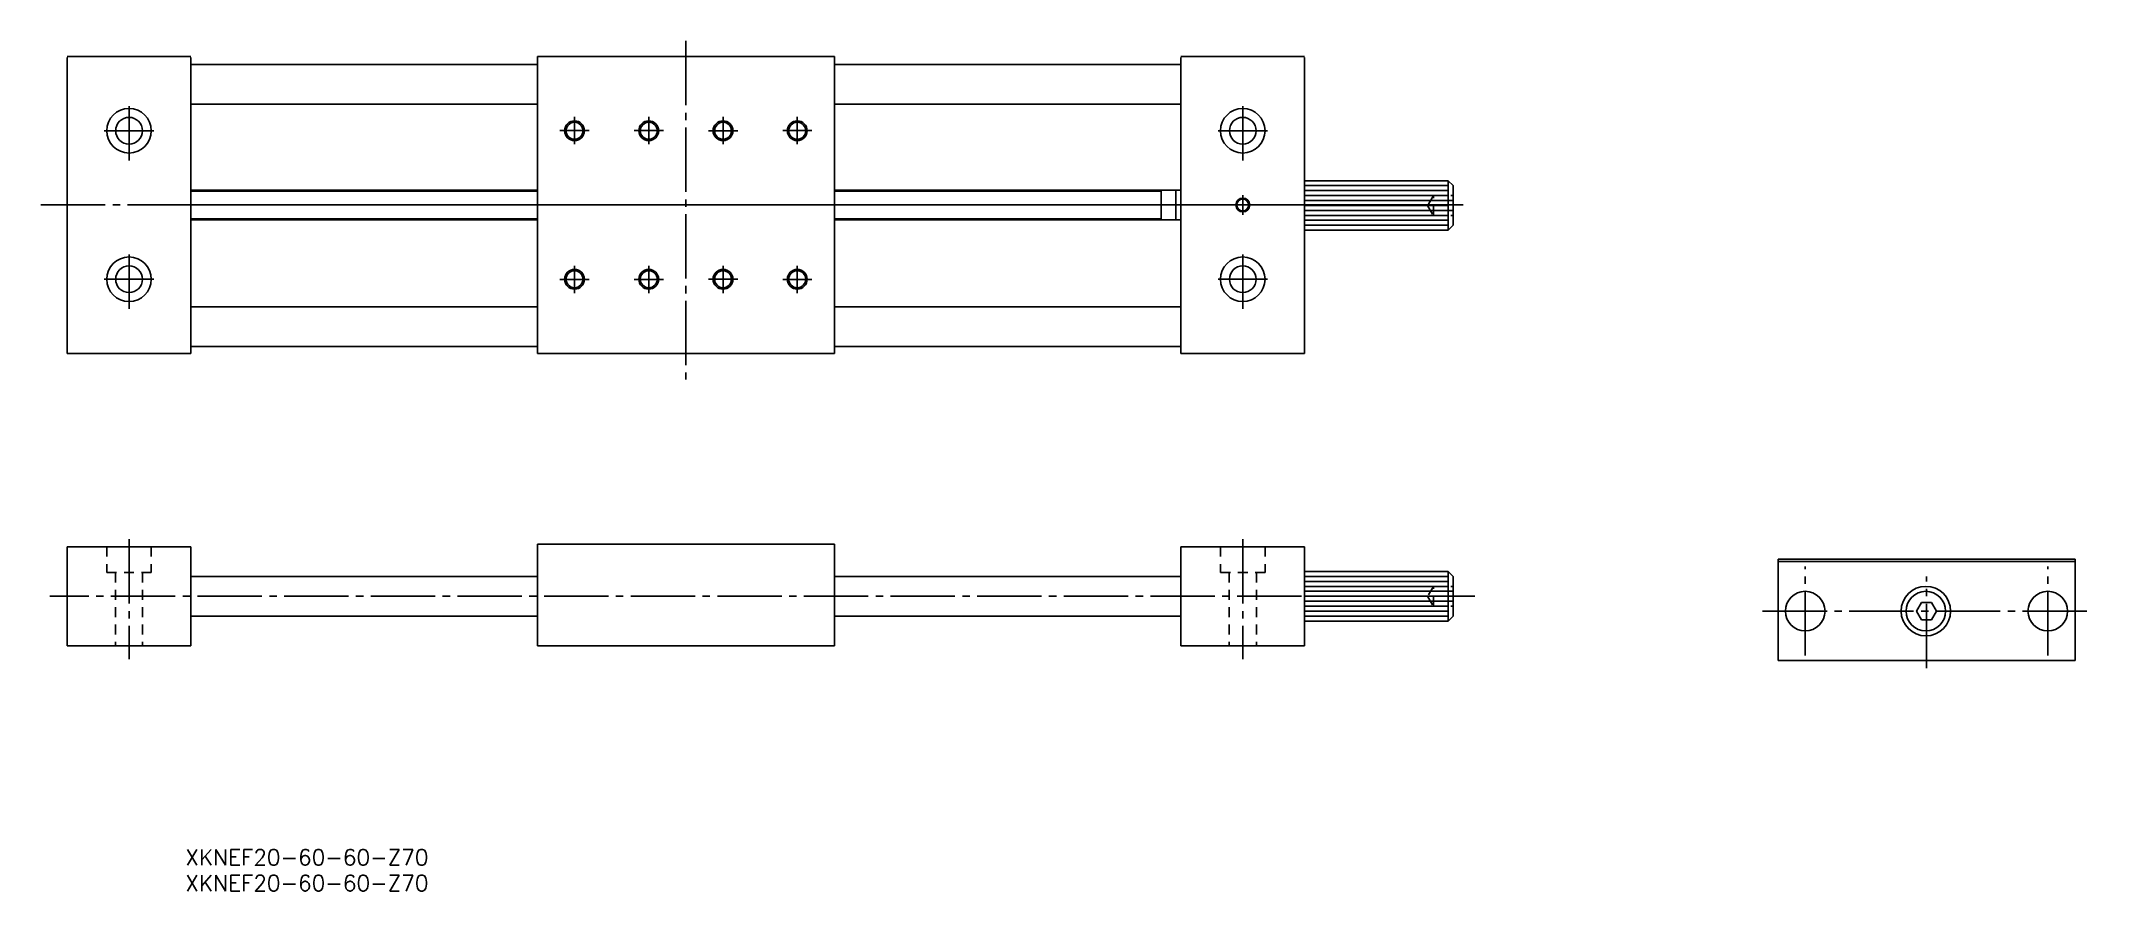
# Model space of a CAD drawing. Extents: x -35 to 378, y -3 to 169.
import ezdxf

# ---------------------------------------------------------------- set-up
doc = ezdxf.new("R2010")
doc.units = 0
doc.linetypes.add('CENTER', pattern=[17.5, 13, -1.5, 1.5, -1.5])
doc.linetypes.add('DASHED', pattern=[3.5, 2, -1.5])
doc.layers.get('0').update_dxf_attribs({"linetype": 'CONTINUOUS'})
doc.layers.add('CENTER', color=1, linetype='CENTER')
doc.styles.get("Standard").update_dxf_attribs({"font": 'txt.shx', "bigfont": 'extfont.shx'})

msp = doc.modelspace()

# ---------------------------------------------------------------- linework, layer by layer
at = {"color": 7, "linetype": 'CONTINUOUS'}
for p, q in [((-5, 165.79), (-30, 165.79)), ((-30, 165.6), (-30, 105.79)), ((-5, 165.6), (-5, 105.79)), ((65, 165.79), (125, 165.79)), ((65, 165.79), (65, 105.79)), ((125, 165.79), (125, 105.79)), ((195, 165.79), (220, 165.79)), ((195, 165.6), (195, 105.79)), ((220, 165.6), (220, 105.79)), ((-5, 164.19), (65, 164.19)), ((125, 164.19), (195, 164.19)), ((-5, 156.19), (65, 156.19)), ((125, 156.19), (195, 156.19)), ((220, 140.7), (249, 140.7)), ((249, 140.7), (250, 139.7)), ((249, 140.7), (249, 130.7)), ((-5, 138.79), (65, 138.79)), ((125, 138.79), (191, 138.79)), ((191, 138.79), (191, 132.79)), ((191, 138.79), (195, 138.79)), ((194, 138.79), (194, 132.79)), ((250, 139.7), (250, 131.7)), ((-5, 132.8), (65, 132.8)), ((125, 132.79), (191, 132.79)), ((191, 132.79), (195, 132.79)), ((220, 130.7), (249, 130.7)), ((250, 131.7), (249, 130.7)), ((-5, 115.21), (65, 115.21)), ((125, 115.21), (195, 115.21)), ((-5, 105.79), (-30, 105.79)), ((-5, 107.21), (65, 107.21)), ((65, 105.79), (125, 105.79)), ((125, 107.21), (195, 107.21)), ((195, 105.79), (220, 105.79)), ((-5, 66.74), (-30, 66.74)), ((-30, 66.74), (-30, 46.74)), ((-5, 66.74), (-5, 46.74)), ((125, 67.24), (65, 67.24)), ((65, 67.24), (65, 46.74)), ((125, 67.24), (125, 46.74)), ((220, 66.74), (195, 66.74)), ((195, 66.74), (195, 46.74)), ((220, 66.74), (220, 46.74)), ((315.63, 64.24), (375.63, 64.24)), ((315.63, 43.74), (315.63, 64.24)), ((315.63, 63.74), (375.63, 63.74)), ((375.63, 43.74), (375.63, 64.24)), ((65, 60.74), (-5, 60.74)), ((195, 60.74), (125, 60.74)), ((220, 61.74), (249, 61.74)), ((249, 61.74), (250, 60.74)), ((249, 61.74), (249, 51.74)), ((250, 60.74), (250, 52.74)), ((65, 52.74), (-5, 52.74)), ((195, 52.74), (125, 52.74)), ((220, 51.74), (249, 51.74)), ((250, 52.74), (249, 51.74)), ((-5, 46.74), (-30, 46.74)), ((125, 46.74), (65, 46.74)), ((220, 46.74), (195, 46.74)), ((315.63, 43.74), (375.63, 43.74))]:
    msp.add_line(p, q, dxfattribs=at)
at = {"color": 3, "linetype": 'CONTINUOUS'}
for p, q in [((-5, 138.59), (65, 138.59)), ((125, 138.59), (191, 138.59)), ((220, 139.7), (249, 139.7)), ((220, 138.7), (249, 138.7)), ((220, 137.7), (249, 137.7)), ((220, 136.7), (249, 136.7)), ((-5, 133), (65, 133)), ((125, 132.99), (191, 132.99)), ((220, 135.7), (249, 135.7)), ((220, 134.7), (249, 134.7)), ((220, 133.7), (249, 133.7)), ((220, 132.7), (249, 132.7)), ((220, 131.7), (249, 131.7)), ((220, 60.74), (249, 60.74)), ((220, 59.74), (249, 59.74)), ((220, 58.74), (249, 58.74)), ((220, 57.74), (249, 57.74)), ((220, 56.74), (249, 56.74)), ((220, 55.74), (249, 55.74)), ((220, 54.74), (249, 54.74)), ((220, 53.74), (249, 53.74)), ((220, 52.74), (249, 52.74))]:
    msp.add_line(p, q, dxfattribs=at)
at = {"color": 3, "linetype": 'DASHED'}
for p, q in [((246, 137.7), (244.85, 135.7)), ((246, 133.7), (246, 137.7)), ((246, 137.7), (250, 137.7)), ((250, 136.7), (246, 136.7)), ((244.85, 135.7), (246, 133.7)), ((250, 134.7), (246, 134.7)), ((246, 133.7), (250, 133.7)), ((-22, 66.74), (-22, 61.54)), ((-13, 66.74), (-13, 61.54)), ((203, 66.74), (203, 61.54)), ((212, 66.74), (212, 61.54)), ((-13, 61.54), (-22, 61.54)), ((-20.25, 61.54), (-20.25, 46.74)), ((-14.75, 61.54), (-14.75, 46.74)), ((203, 61.54), (212, 61.54)), ((204.75, 61.54), (204.75, 46.74)), ((210.25, 61.54), (210.25, 46.74)), ((246, 58.74), (244.85, 56.74)), ((246, 54.74), (246, 58.74)), ((246, 58.74), (250, 58.74)), ((244.85, 56.74), (246, 54.74)), ((250, 57.74), (246, 57.74)), ((250, 55.74), (246, 55.74)), ((246, 54.74), (250, 54.74))]:
    msp.add_line(p, q, dxfattribs=at)
at = {"color": 3, "linetype": 'CONTINUOUS'}
msp.add_lwpolyline([(344.63, 55.48), (343.63, 53.74), (344.63, 52.01), (346.63, 52.01), (347.63, 53.74), (346.63, 55.48)], close=True, dxfattribs=at)
for centre, radius in [((-17.5, 150.79), 4.5), ((207.5, 150.79), 4.5), ((72.5, 150.79), 2), ((72.5, 150.79), 2), ((87.5, 150.79), 2), ((87.5, 150.79), 2), ((102.5, 150.79), 2), ((102.5, 150.79), 2), ((117.5, 150.79), 2), ((117.5, 150.79), 2), ((207.5, 135.79), 1.4), ((207.5, 135.79), 1.4), ((-17.5, 120.79), 4.5), ((207.5, 120.79), 4.5), ((72.5, 120.79), 2), ((72.5, 120.79), 2), ((87.5, 120.79), 2), ((87.5, 120.79), 2), ((102.5, 120.79), 2), ((102.5, 120.79), 2), ((117.5, 120.79), 2), ((117.5, 120.79), 2)]:
    msp.add_circle(centre, radius, dxfattribs=at)
at = {"color": 7, "linetype": 'CONTINUOUS'}
for centre, radius in [((-17.5, 150.79), 2.7), ((207.5, 150.79), 2.7), ((72.5, 150.79), 1.71), ((72.5, 150.79), 1.71), ((87.5, 150.79), 1.71), ((87.5, 150.79), 1.71), ((102.5, 150.79), 1.71), ((102.5, 150.79), 1.71), ((117.5, 150.79), 1.71), ((117.5, 150.79), 1.71), ((207.5, 135.79), 1.2), ((207.5, 135.79), 1.2), ((-17.5, 120.79), 2.7), ((72.5, 120.79), 1.71), ((72.5, 120.79), 1.71), ((87.5, 120.79), 1.71), ((87.5, 120.79), 1.71), ((102.5, 120.79), 1.71), ((102.5, 120.79), 1.71), ((117.5, 120.79), 1.71), ((117.5, 120.79), 1.71), ((207.5, 120.79), 2.7), ((345.5, 53.74), 5), ((321.13, 53.74), 4), ((345.5, 53.74), 4), ((370.13, 53.74), 4)]:
    msp.add_circle(centre, radius, dxfattribs=at)
at = {"layer": 'CENTER', "color": 1, "linetype": 'CENTER'}
for p, q in [((95, 168.93), (95, 100.56)), ((-17.5, 155.79), (-17.5, 144.79)), ((72.5, 153.6), (72.5, 148.07)), ((87.5, 153.6), (87.5, 148.07)), ((102.5, 153.6), (102.5, 148.07)), ((117.5, 153.6), (117.5, 148.07)), ((207.5, 155.79), (207.5, 144.79)), ((-12.5, 150.79), (-22.5, 150.79)), ((69.55, 150.83), (75.46, 150.83)), ((84.55, 150.83), (90.46, 150.83)), ((99.55, 150.79), (105.46, 150.79)), ((114.55, 150.83), (120.46, 150.83)), ((202.5, 150.79), (212.5, 150.79)), ((207.5, 137.79), (207.5, 133.79)), ((-35.29, 135.79), (252.03, 135.79)), ((-5, 135.79), (252.03, 135.79)), ((205.5, 135.79), (209.5, 135.79)), ((-17.5, 125.79), (-17.5, 114.79)), ((207.5, 125.79), (207.5, 114.79)), ((-12.5, 120.79), (-22.5, 120.79)), ((69.55, 120.75), (75.46, 120.75)), ((72.5, 117.98), (72.5, 123.52)), ((84.55, 120.75), (90.46, 120.75)), ((87.5, 117.98), (87.5, 123.52)), ((99.55, 120.79), (105.46, 120.79)), ((102.5, 117.98), (102.5, 123.52)), ((114.55, 120.75), (120.46, 120.75)), ((117.5, 117.98), (117.5, 123.52)), ((202.5, 120.79), (212.5, 120.79)), ((-17.5, 68.25), (-17.5, 44.02)), ((207.5, 68.25), (207.5, 44.02)), ((321.13, 44.74), (321.13, 62.74)), ((370.13, 44.74), (370.13, 62.74)), ((345.63, 42.24), (345.63, 60.74)), ((254.35, 56.74), (-33.5, 56.74)), ((312.53, 53.74), (378.47, 53.74))]:
    msp.add_line(p, q, dxfattribs=at)

# ---------------------------------------------------------------- texts
at = {"color": 7, "linetype": 'CONTINUOUS'}
for p in [(-6.11, 2.4), (-6.11, -2.82)]:
    msp.add_text('XKNEF20-60-60-Z70', height=3.2, dxfattribs=at).set_placement(p)

doc.saveas('drawing.dxf')
